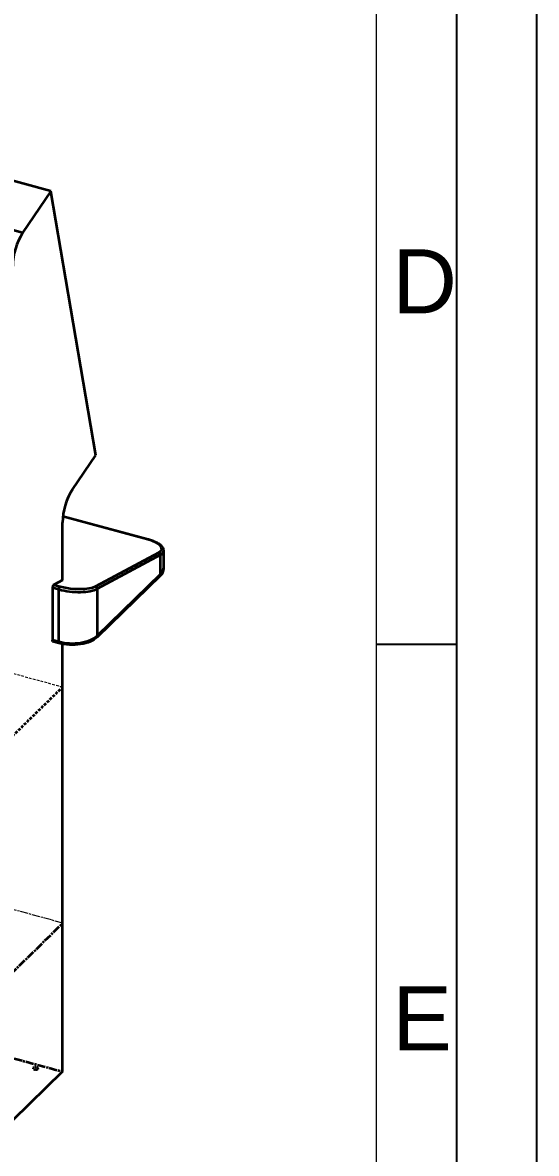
# Model space of a CAD drawing. Header units: millimetres. Extents: x 7903 to 12943, y 1512 to 5076.
# Drawn here: x 12557 to 12943, y 2359 to 3206 of the extents above; entities that cross this region are included whole.
import ezdxf

# ---------------------------------------------------------------- set-up
doc = ezdxf.new("R2010")
doc.units = ezdxf.units.MM
for name, pattern in [('ACBSITGL', [3, 2, -1]), ('AM_ISO08W050x2', [9, 6, -0.75, 1.5, -0.75]), ('HIDDEN', [1.905, 1.27, -0.635])]:
    doc.linetypes.add(name, pattern=pattern)
doc.layers.add('AM_BOR', color=7, linetype='Continuous', lineweight=50)
doc.styles.get("Standard").update_dxf_attribs({"font": 'arial.ttf'})

# ---------------------------------------------------------------- blocks, each defined once
blk = doc.blocks.new('JG-A3')
at = {"layer": 'AM_BOR', "color": 1, "lineweight": 25}
for p, q in [((420, 297), (420, 0)), ((415, 292), (415, 5)), ((415, 102.332), (410, 102.332))]:
    blk.add_line(p, q, dxfattribs=at)
at = {"layer": 'AM_BOR', "color": 50, "lineweight": 20}
blk.add_line((410, 287), (410, 10), dxfattribs=at)
at = {"layer": 'AM_BOR', "color": 1, "lineweight": 25}
for s, p in [('D', (411, 123)), ('E', (411, 77))]:
    blk.add_text(s, height=4, dxfattribs=at).set_placement(p)
blk = doc.blocks.new('工程图视图10')
at = {"color": 7, "linetype": 'Continuous', "lineweight": 35}
for p, q in [((-84.55, 282.61), (-485.49, 391.58)), ((-105.79, 251.44), (-506.72, 360.41)), ((-84.55, 282.61), (-105.79, 251.44)), ((-50.94, 85.01), (-84.55, 282.61)), ((-68.45, 59.3), (-50.94, 85.01)), ((-75.83, -8.55), (-75.83, 34.44)), ((-11.95, 21.76), (-75.55, 39.04)), ((-11.7, 21.8), (-75.54, 39.14)), ((-51, -13.15), (-3.71, 12.1)), ((-2.47, 10.21), (-49.76, -15.04)), ((-2.47, -4.21), (-2.47, 10.21)), ((0, 0.91), (0, 13.43)), ((0, 0), (0, 0.91)), ((-2.47, -4.21), (-49.76, -50.37)), ((-49.76, -50.37), (-2.47, -4.21)), ((-2.47, -5.13), (-49.76, -51.29)), ((-2.47, -5.13), (-2.47, -4.21)), ((-83.3, -14.28), (-83.3, -53.68)), ((-78.58, -15.56), (-83.3, -14.28)), ((-75.83, -8.55), (-82.38, -12.04)), ((-82.38, -12.04), (-77.66, -13.33)), ((-78.58, -54.96), (-78.58, -15.56)), ((-49.76, -15.04), (-49.76, -50.37)), ((-49.76, -51.29), (-49.76, -50.37)), ((-78.58, -54.96), (-83.3, -53.68)), ((-83.3, -54.59), (-83.3, -53.68)), ((-83.3, -53.68), (-78.58, -54.96)), ((-78.58, -55.88), (-83.3, -54.59)), ((-78.58, -55.88), (-78.58, -54.96)), ((-75.83, -376.69), (-75.83, -56.5)), ((-75.83, -376.69), (-113.17, -413.13))]:
    blk.add_line(p, q, dxfattribs=at)
at = {"color": 7, "linetype": 'Continuous', "lineweight": 35, "flags": 128}
for points in [[(-49.76, -50.37), (-50.82, -51.3), (-52.06, -52.17), (-53.46, -52.97), (-55, -53.7), (-56.68, -54.35), (-58.47, -54.91), (-60.36, -55.37), (-62.32, -55.74), (-64.35, -56.01), (-66.42, -56.17), (-68.51, -56.23), (-70.6, -56.18), (-72.68, -56.03), (-74.71, -55.78), (-76.68, -55.42), (-78.58, -54.96)], [(-49.76, -50.37), (-50.82, -51.3), (-52.06, -52.17), (-53.46, -52.97), (-55, -53.7), (-56.68, -54.35), (-58.47, -54.91), (-60.36, -55.37), (-62.32, -55.74), (-64.35, -56.01), (-66.42, -56.17), (-68.51, -56.23), (-70.6, -56.18), (-72.68, -56.03), (-74.71, -55.78), (-76.68, -55.42), (-78.58, -54.96)], [(-49.76, -51.29), (-50.82, -52.21), (-52.06, -53.08), (-53.46, -53.89), (-55, -54.61), (-56.68, -55.26), (-58.47, -55.82), (-60.36, -56.29), (-62.32, -56.66), (-64.35, -56.92), (-66.42, -57.09), (-68.51, -57.15), (-70.6, -57.1), (-72.68, -56.95), (-74.71, -56.69), (-76.68, -56.33), (-78.58, -55.88)]]:
    blk.add_lwpolyline(points, dxfattribs=at)
at = {"color": 7, "linetype": 'Continuous', "lineweight": 35}
for centre, radius, start, end in [((-65.53, 225.96), 47.64, 147.67569, 179.26586), ((-28.27, 33.85), 47.56, 147.64734, 179.29421), ((-11.78, 21.49), 0.318, 76.31768, 122.20833), ((-4.23, 10.4), 1.78, 353.82223, 72.76755), ((-7.32, 1.28), 7.33, 311.4804, 357.1577), ((-7.32, 1.28), 7.33, 311.4804, 357.1577), ((-7.32, 0.36), 7.33, 311.4804, 357.1577), ((-80.42, -14.16), 2.88, 132.75124, 182.39602), ((-75.71, -15.44), 2.88, 132.75124, 182.39602), ((-51.52, -14.85), 1.78, 353.82223, 72.76755)]:
    blk.add_arc(centre, radius, start, end, dxfattribs=at)
for centre, major_axis, ratio, start_param, end_param in [((-21.16, 16.84), (19.72, -2.13), 0.329106, 5.833209, 7.404005), ((-21.33, 15.33), (21.32, -2.16), 0.343132, 5.832309, 6.316728), ((-68.63, -9.91), (21.32, -2.16), 0.343132, 4.261512, 5.832309), ((-68.45, -8.41), (19.72, -2.13), 0.329106, 4.262413, 5.833209)]:
    blk.add_ellipse(centre, major_axis=major_axis, ratio=ratio, start_param=start_param, end_param=end_param, dxfattribs=at)
blk.add_open_spline([(-0.02, 13.42), (-0.01, 13.52), (0.01, 13.89), (-0.13, 14.52), (-0.42, 15.28), (-0.87, 16.03), (-1.48, 16.77), (-2.26, 17.5), (-3.2, 18.22), (-4.3, 18.9), (-5.52, 19.55), (-6.85, 20.16), (-8.28, 20.72), (-9.78, 21.24), (-10.94, 21.59), (-11.58, 21.76), (-11.7, 21.8)], degree=3, knots=[0, 0, 0, 0, 0.026172, 0.094064, 0.163391, 0.236514, 0.314879, 0.398163, 0.484163, 0.570222, 0.655263, 0.739225, 0.822287, 0.904662, 0.982013, 1, 1, 1, 1], dxfattribs=at)

msp = doc.modelspace()

# ---------------------------------------------------------------- linework, layer by layer
at = {"color": 7, "linetype": 'ACBSITGL', "lineweight": 18}
msp.add_line((12587.36261, 2708.23298), (12201.37719, 2813.13554), dxfattribs=at)
at = {"color": 7, "linetype": 'ACBSITGL', "lineweight": 35}
msp.add_line((12550.02698, 2671.79226), (12587.36261, 2708.23298), dxfattribs=at)
at = {"color": 7, "linetype": 'AM_ISO08W050x2', "lineweight": 18}
msp.add_line((12587.661, 2531.52143), (12201.64231, 2636.43304), dxfattribs=at)
at = {"color": 7, "linetype": 'AM_ISO08W050x2', "lineweight": 35}
for p, q in [((12186.4264, 2529.30428), (12587.36261, 2420.33841)), ((12548.42413, 2493.26659), (12587.661, 2531.56297))]:
    msp.add_line(p, q, dxfattribs=at)
at = {"color": 7, "linetype": 'HIDDEN', "lineweight": -2}
for p, q in [((12565.22978, 2422.91982), (12565.22978, 2422.39723)), ((12569.06978, 2422.39723), (12569.06978, 2422.91983))]:
    msp.add_line(p, q, dxfattribs=at)
at = {"color": 7, "linetype": 'HIDDEN', "lineweight": -2, "flags": 128}
for points in [[(12565.79214, 2422.13607), (12566.17242, 2421.96578), (12566.61412, 2421.85544), (12567.08947, 2421.81198), (12567.56862, 2421.83813), (12568.02144, 2421.93224), (12568.4195, 2422.08841), (12568.73778, 2422.29682), (12568.95627, 2422.54437), (12569.06126, 2422.81552), (12569.04614, 2423.09321), (12568.91187, 2423.36002), (12568.66688, 2423.59917), (12568.32656, 2423.79563), (12567.91231, 2423.93706), (12567.45014, 2424.01457), (12566.9691, 2424.0233), (12566.49941, 2423.96269), (12566.07058, 2423.83656), (12565.70957, 2423.65282), (12565.43905, 2423.42302), (12565.27602, 2423.16161), (12565.23073, 2422.88501), (12565.30602, 2422.61059), (12565.49716, 2422.35561), (12565.79214, 2422.13607)], [(12568.50743, 2423.18098), (12568.80241, 2422.96145), (12568.99355, 2422.70646), (12569.06883, 2422.43204), (12569.02354, 2422.15544), (12568.86052, 2421.89403), (12568.59, 2421.66424), (12568.22898, 2421.4805), (12567.80016, 2421.35436), (12567.33047, 2421.29376), (12566.84943, 2421.30248), (12566.38726, 2421.38), (12565.973, 2421.52143), (12565.63269, 2421.71789), (12565.38769, 2421.95703), (12565.25342, 2422.22384), (12565.2383, 2422.50154), (12565.34329, 2422.77268), (12565.56179, 2423.02024), (12565.88007, 2423.22865), (12566.27812, 2423.38482), (12566.73095, 2423.47893), (12567.21009, 2423.50507), (12567.68545, 2423.46161), (12568.12714, 2423.35127), (12568.50743, 2423.18098)]]:
    msp.add_lwpolyline(points, dxfattribs=at)

# ---------------------------------------------------------------- block references
at = {"lineweight": 0, "xscale": 12, "yscale": 12, "zscale": 12}
msp.add_blockref('JG-A3', (7902.58391, 1512.2071), dxfattribs=at)
at = {"color": 7, "linetype": 'Continuous', "lineweight": 35}
msp.add_blockref('工程图视图10', (12663.19368, 2797.0249), dxfattribs=at)

doc.saveas('drawing.dxf')
